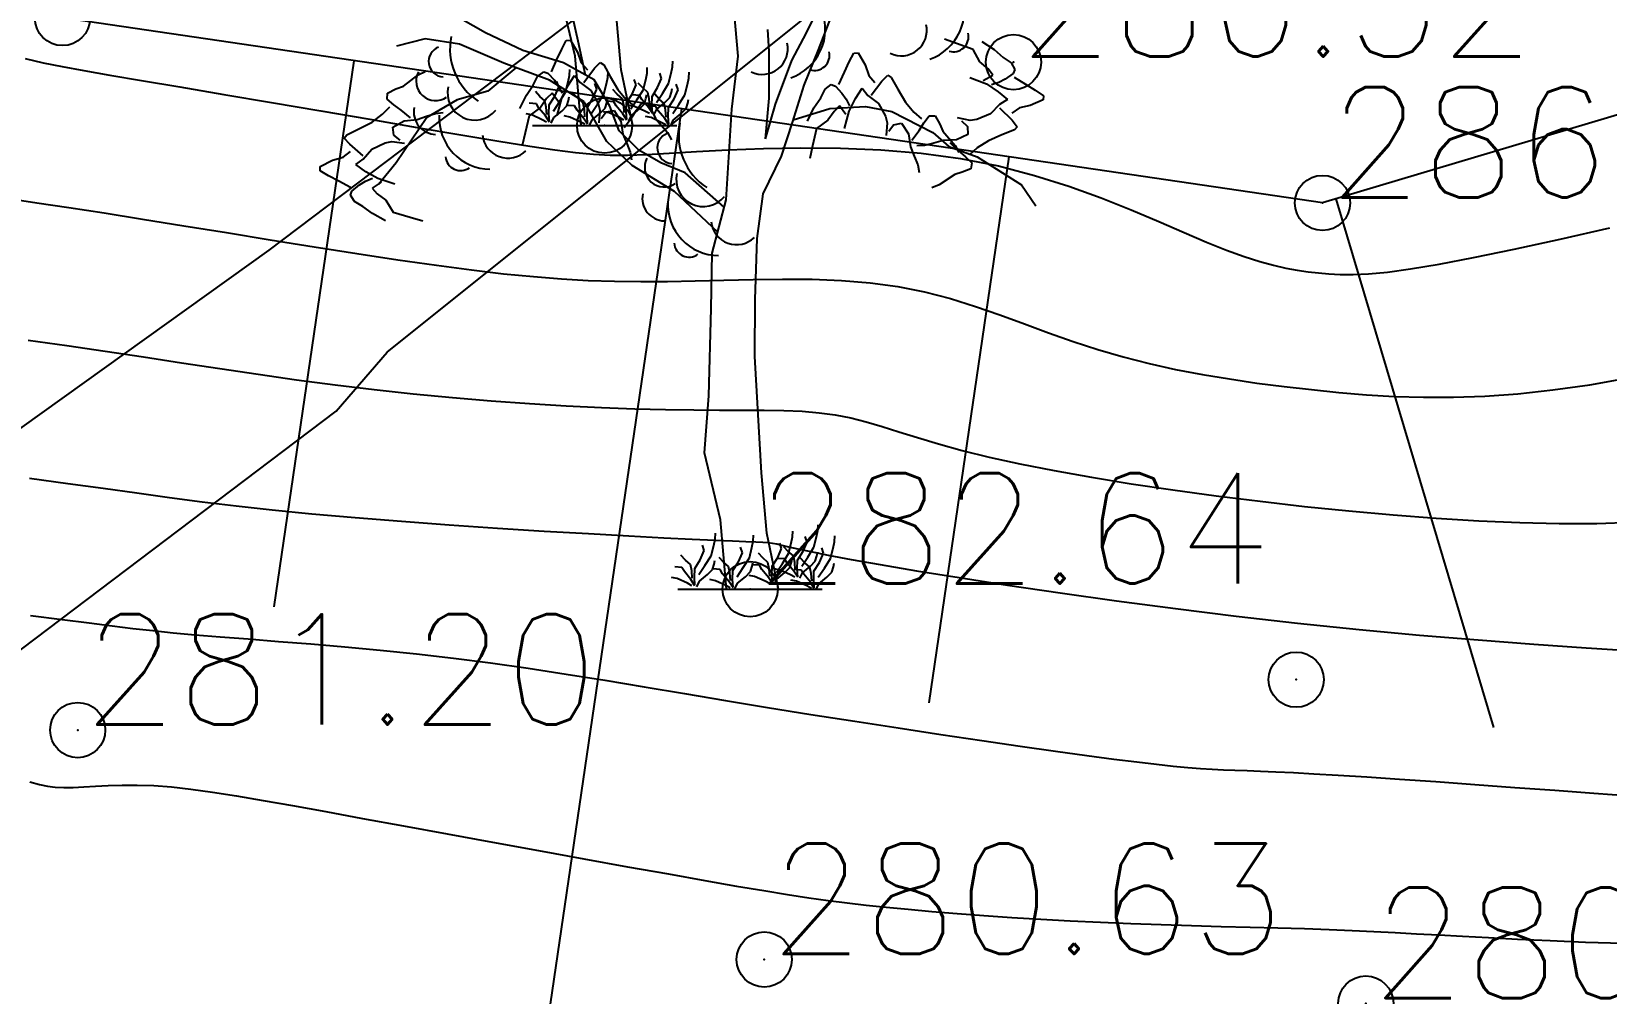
# Model space of a CAD drawing. Header units: millimetres. Extents: x 524954 to 526204, y 9523489 to 9524010.
# Drawn here: x 525939.81 to 525954.08, y 9523699.39 to 9523708.11 of the extents above; entities that cross this region are included whole.
import ezdxf

# ---------------------------------------------------------------- set-up
doc = ezdxf.new("R2010")
doc.units = ezdxf.units.MM
doc.header["$PDMODE"] = 32
doc.header["$PDSIZE"] = 0.5
doc.linetypes.add('ACAD_ISO12W100', pattern=[21, 12, -3, 0, -3, 0, -3])
for name, color, linetype in [('Arbre', 34, 'ACAD_ISO12W100'), ('CN_01_00', 3, 'Continuous'), ('CN_02_00', 4, 'Continuous'), ('CN_05_00', 6, 'Continuous'), ('Haut_Talus', 30, 'Continuous'), ('PLUME_5', 6, 'Continuous'), ('PLUME_6', 2, 'Continuous'), ('Talus', 2, 'Continuous'), ('TopoAlt', 3, 'Continuous'), ('TOPOJIS', 7, 'Continuous')]:
    doc.layers.add(name, color=color, linetype=linetype)
doc.styles.add('Simplex 1.0', font='Simplex.shx', dxfattribs={"width": 0.99, "height": 1})

# ---------------------------------------------------------------- blocks, each defined once
blk = doc.blocks.new('TCPOINT M')
at = {"color": 0}
blk.add_point((0, 0), dxfattribs=at)
at = {"layer": 'TopoAlt', "style": 'Simplex 1.0', "width": 0.99}
blk.add_attdef('ALT', (0.15, 0.15), '', height=1, dxfattribs=at)
blk = doc.blocks.new('v088')
at = {"linetype": 'Continuous'}
for p, q in [((-0.107, 4.829), (-0.165, 5.487)), ((-1.559, 4.967), (-1.635, 5.301)), ((0.51, 5.041), (0.671, 5.368)), ((-2.4, 5.043), (-2.621, 5.169)), ((0.619, 4.888), (0.731, 5.176)), ((-2.061, 4.882), (-2.4, 5.043)), ((0.172, 4.872), (0.161, 5.071)), ((0.379, 4.79), (0.51, 5.041)), ((-2.946, 4.988), (-3.206, 4.92)), ((-2.634, 4.938), (-2.946, 4.988)), ((-2.233, 4.766), (-2.634, 4.938)), ((-1.692, 4.771), (-2.061, 4.882)), ((-1.492, 4.659), (-1.559, 4.967)), ((0.174, 4.45), (0.172, 4.872)), ((0.489, 4.568), (0.619, 4.888)), ((-2.123, 4.725), (-2.377, 4.514)), ((-1.819, 4.613), (-2.233, 4.766)), ((-1.415, 4.615), (-1.692, 4.771)), ((-0.166, 4.349), (-0.107, 4.829)), ((0.231, 4.395), (0.379, 4.79)), ((-1.504, 4.415), (-1.819, 4.613)), ((-1.273, 4.376), (-1.415, 4.615)), ((-2.655, 4.434), (-2.931, 4.273)), ((-2.377, 4.514), (-2.655, 4.434)), ((0.138, 4.082), (0.174, 4.45)), ((0.384, 4.23), (0.489, 4.568)), ((-1.298, 4.058), (-1.504, 4.415)), ((-1.188, 4.154), (-1.273, 4.376)), ((-0.217, 3.527), (-0.166, 4.349)), ((0.138, 4.082), (0.231, 4.395)), ((0.391, 4.253), (0.724, 4.355)), ((0.724, 4.355), (1.047, 4.375)), ((1.047, 4.375), (1.284, 4.33)), ((1.284, 4.33), (1.655, 4.138)), ((-2.931, 4.273), (-3.209, 3.863)), ((-1.01, 3.977), (-1.188, 4.154)), ((0.285, 3.923), (0.384, 4.23)), ((-1.069, 3.839), (-1.298, 4.058)), ((1.655, 4.138), (1.8, 4.011)), ((1.8, 4.011), (2.057, 3.917)), ((-3.209, 3.863), (-3.367, 3.667)), ((-0.808, 3.863), (-1.01, 3.977)), ((-0.589, 3.774), (-0.808, 3.863)), ((0.118, 3.584), (0.285, 3.923)), ((2.057, 3.917), (2.461, 3.664)), ((-0.685, 3.605), (-1.069, 3.839)), ((-0.234, 3.461), (-0.589, 3.774)), ((-0.294, 3.234), (-0.685, 3.605)), ((0.064, 3.179), (0.118, 3.584)), ((2.461, 3.664), (2.589, 3.474)), ((-0.344, 3.046), (-0.217, 3.527)), ((0.045, 2.625), (0.064, 3.179)), ((-0.352, 2.542), (-0.344, 3.046)), ((0.043, 2.109), (0.045, 2.625)), ((-0.373, 1.752), (-0.352, 2.542)), ((0.102, 1.053), (0.043, 2.109)), ((-0.412, 1.235), (-0.373, 1.752)), ((-0.268, 0.628), (-0.412, 1.235)), ((0.151, 0.506), (0.102, 1.053)), ((-0.213, 0), (-0.268, 0.628)), ((0.256, 0), (0.151, 0.506)), ((-0.654, 0), (0.654, 0))]:
    blk.add_line(p, q, dxfattribs=at)
at = {"color": 3, "linetype": 'Continuous'}
for p, q in [((-1.751, 4.8), (-1.707, 4.895)), ((-1.707, 4.895), (-1.667, 4.973)), ((-1.667, 4.973), (-1.628, 4.976)), ((-1.628, 4.976), (-1.564, 4.867)), ((-1.564, 4.867), (-1.531, 4.771)), ((0.899, 4.779), (0.939, 4.857)), ((0.939, 4.857), (0.978, 4.861)), ((0.978, 4.861), (1.042, 4.751)), ((1.872, 4.946), (1.762, 4.985)), ((2.022, 4.89), (1.872, 4.946)), ((2.083, 4.778), (2.022, 4.89)), ((2.099, 4.964), (2.211, 4.89)), ((2.211, 4.89), (2.293, 4.818)), ((-1.801, 4.689), (-1.751, 4.8)), ((-1.531, 4.771), (-1.475, 4.707)), ((-1.508, 4.592), (-1.411, 4.72)), ((-1.411, 4.72), (-1.359, 4.773)), ((-1.359, 4.773), (-1.327, 4.751)), ((-1.327, 4.751), (-1.268, 4.645)), ((0.855, 4.685), (0.899, 4.779)), ((1.042, 4.751), (1.075, 4.656)), ((2.157, 4.714), (2.083, 4.778)), ((2.199, 4.658), (2.157, 4.714)), ((2.293, 4.818), (2.365, 4.769)), ((2.365, 4.769), (2.4, 4.71)), ((-3.143, 4.557), (-3.01, 4.66)), ((-3.01, 4.66), (-2.944, 4.692)), ((-1.966, 4.567), (-1.926, 4.645)), ((-1.926, 4.645), (-1.871, 4.687)), ((-1.871, 4.687), (-1.833, 4.675)), ((-1.833, 4.675), (-1.774, 4.612)), ((-1.774, 4.612), (-1.736, 4.556)), ((-1.651, 4.561), (-1.591, 4.654)), ((-1.591, 4.654), (-1.539, 4.59)), ((-1.539, 4.59), (-1.443, 4.518)), ((-1.268, 4.645), (-1.199, 4.529)), ((0.68, 4.53), (0.735, 4.572)), ((0.735, 4.572), (0.773, 4.559)), ((0.805, 4.573), (0.855, 4.685)), ((1.075, 4.656), (1.131, 4.592)), ((1.098, 4.476), (1.195, 4.604)), ((1.195, 4.604), (1.247, 4.657)), ((1.247, 4.657), (1.279, 4.636)), ((1.279, 4.636), (1.338, 4.53)), ((1.992, 4.638), (2.142, 4.578)), ((2.113, 4.611), (2.199, 4.658)), ((2.142, 4.578), (2.247, 4.507)), ((2.253, 4.592), (2.189, 4.569)), ((2.313, 4.623), (2.253, 4.592)), ((2.383, 4.674), (2.313, 4.623)), ((2.4, 4.71), (2.383, 4.674)), ((2.393, 4.64), (2.497, 4.577)), ((2.497, 4.577), (2.585, 4.521)), ((-3.291, 4.441), (-3.287, 4.496)), ((-3.23, 4.39), (-3.291, 4.441)), ((-3.287, 4.496), (-3.21, 4.533)), ((-3.21, 4.533), (-3.143, 4.557)), ((-2.086, 4.357), (-2.027, 4.477)), ((-2.027, 4.477), (-1.966, 4.567)), ((-1.845, 4.445), (-1.9, 4.365)), ((-1.795, 4.494), (-1.845, 4.445)), ((-1.737, 4.415), (-1.795, 4.494)), ((-1.749, 4.291), (-1.708, 4.448)), ((-1.736, 4.556), (-1.705, 4.495)), ((-1.708, 4.448), (-1.651, 4.561)), ((-1.443, 4.518), (-1.378, 4.401)), ((-1.199, 4.529), (-1.123, 4.438)), ((-1.123, 4.438), (-1.052, 4.377)), ((0.579, 4.362), (0.64, 4.452)), ((0.64, 4.452), (0.68, 4.53)), ((0.773, 4.559), (0.832, 4.496)), ((0.832, 4.496), (0.87, 4.441)), ((0.87, 4.441), (0.901, 4.38)), ((0.898, 4.333), (0.955, 4.445)), ((0.955, 4.445), (1.015, 4.539)), ((1.015, 4.539), (1.067, 4.474)), ((1.067, 4.474), (1.163, 4.402)), ((1.338, 4.53), (1.407, 4.414)), ((2.247, 4.507), (2.332, 4.436)), ((2.332, 4.436), (2.262, 4.393)), ((2.656, 4.433), (2.54, 4.383)), ((2.585, 4.521), (2.658, 4.472)), ((2.658, 4.472), (2.656, 4.433)), ((-3.427, 4.233), (-3.331, 4.304)), ((-3.331, 4.304), (-3.266, 4.37)), ((-3.162, 4.341), (-3.23, 4.39)), ((-3.079, 4.271), (-3.162, 4.341)), ((-3.019, 4.255), (-2.933, 4.286)), ((-2.933, 4.286), (-2.851, 4.312)), ((-2.851, 4.312), (-2.783, 4.321)), ((-2.003, 4.29), (-2.04, 4.134)), ((-1.9, 4.365), (-2.003, 4.29)), ((-1.378, 4.401), (-1.363, 4.341)), ((-1.363, 4.341), (-1.372, 4.226)), ((-1.349, 4.266), (-1.305, 4.325)), ((-1.305, 4.325), (-1.233, 4.338)), ((-1.233, 4.338), (-1.171, 4.241)), ((-1.075, 4.271), (-1.03, 4.342)), ((-1.03, 4.342), (-0.984, 4.405)), ((-0.984, 4.405), (-0.928, 4.404)), ((-0.928, 4.404), (-0.887, 4.33)), ((-0.887, 4.33), (-0.859, 4.265)), ((0.52, 4.241), (0.579, 4.362)), ((0.761, 4.33), (0.706, 4.249)), ((0.811, 4.379), (0.761, 4.33)), ((0.869, 4.3), (0.811, 4.379)), ((0.857, 4.176), (0.898, 4.333)), ((1.163, 4.402), (1.228, 4.286)), ((1.228, 4.286), (1.243, 4.226)), ((1.407, 4.414), (1.483, 4.322)), ((1.483, 4.322), (1.554, 4.261)), ((1.576, 4.226), (1.623, 4.29)), ((1.623, 4.29), (1.678, 4.289)), ((1.678, 4.289), (1.719, 4.214)), ((2.179, 4.306), (2.055, 4.256)), ((2.262, 4.393), (2.179, 4.306)), ((2.26, 4.362), (2.375, 4.249)), ((2.441, 4.361), (2.371, 4.315)), ((2.54, 4.383), (2.441, 4.361)), ((-3.656, 4.117), (-3.547, 4.171)), ((-3.547, 4.171), (-3.427, 4.233)), ((-3.239, 4.188), (-3.137, 4.244)), ((-3.229, 4.115), (-3.239, 4.188)), ((-3.137, 4.244), (-3.019, 4.255)), ((-1.171, 4.241), (-1.153, 4.123)), ((-1.141, 4.184), (-1.075, 4.271)), ((-0.859, 4.265), (-0.748, 4.137)), ((0.603, 4.175), (0.566, 4.019)), ((0.706, 4.249), (0.603, 4.175)), ((1.243, 4.226), (1.234, 4.11)), ((1.258, 4.15), (1.301, 4.209)), ((1.301, 4.209), (1.373, 4.223)), ((1.373, 4.223), (1.435, 4.125)), ((1.465, 4.068), (1.531, 4.155)), ((1.531, 4.155), (1.576, 4.226)), ((1.719, 4.214), (1.747, 4.149)), ((1.747, 4.149), (1.858, 4.021)), ((1.994, 4.248), (1.88, 4.272)), ((1.917, 4.244), (1.97, 4.193)), ((1.97, 4.193), (1.975, 4.12)), ((2.055, 4.256), (1.994, 4.248)), ((2.396, 4.162), (2.283, 4.116)), ((2.375, 4.249), (2.421, 4.191)), ((2.421, 4.191), (2.396, 4.162)), ((-3.679, 4.087), (-3.656, 4.117)), ((-3.629, 4.032), (-3.679, 4.087)), ((-3.507, 3.927), (-3.629, 4.032)), ((-3.43, 3.988), (-3.309, 4.046)), ((-3.309, 4.046), (-3.249, 4.058)), ((-3.249, 4.058), (-3.134, 4.042)), ((-3.172, 4.068), (-3.229, 4.115)), ((-2.04, 4.134), (-2.065, 4.02)), ((-1.153, 4.123), (-1.118, 4.039)), ((-1.118, 4.039), (-1.087, 3.959)), ((-0.748, 4.137), (-0.713, 4.073)), ((0.566, 4.019), (0.541, 3.904)), ((1.435, 4.125), (1.453, 4.007)), ((1.453, 4.007), (1.488, 3.924)), ((1.58, 4.022), (1.511, 4.017)), ((1.664, 4.043), (1.58, 4.022)), ((1.751, 4.067), (1.664, 4.043)), ((1.87, 4.071), (1.751, 4.067)), ((1.81, 4.048), (1.888, 3.972)), ((1.858, 4.021), (1.893, 3.958)), ((1.975, 4.12), (1.87, 4.071)), ((2.059, 3.998), (1.99, 3.936)), ((2.16, 4.062), (2.059, 3.998)), ((2.283, 4.116), (2.16, 4.062)), ((-3.898, 3.83), (-3.785, 3.887)), ((-3.785, 3.887), (-3.688, 3.915)), ((-3.688, 3.915), (-3.621, 3.967)), ((-3.574, 3.849), (-3.507, 3.896)), ((-3.507, 3.896), (-3.43, 3.988)), ((-1.087, 3.959), (-1.074, 3.891)), ((1.488, 3.924), (1.519, 3.844)), ((1.888, 3.972), (1.953, 3.918)), ((1.953, 3.918), (2.01, 3.864)), ((2.01, 3.864), (2.002, 3.81)), ((-3.897, 3.791), (-3.898, 3.83)), ((-3.821, 3.747), (-3.897, 3.791)), ((-3.729, 3.697), (-3.821, 3.747)), ((-3.484, 3.783), (-3.574, 3.849)), ((-3.485, 3.698), (-3.422, 3.725)), ((-3.375, 3.72), (-3.484, 3.783)), ((-3.221, 3.67), (-3.375, 3.72)), ((1.519, 3.844), (1.532, 3.776)), ((1.855, 3.758), (1.714, 3.664)), ((1.923, 3.778), (1.855, 3.758)), ((2.002, 3.81), (1.923, 3.778)), ((-3.621, 3.641), (-3.729, 3.697)), ((-3.623, 3.571), (-3.609, 3.608)), ((-3.585, 3.514), (-3.623, 3.571)), ((-3.609, 3.608), (-3.542, 3.663)), ((-3.542, 3.663), (-3.485, 3.698)), ((-3.344, 3.689), (-3.426, 3.635)), ((-3.426, 3.635), (-3.38, 3.583)), ((-3.38, 3.583), (-3.303, 3.524)), ((1.714, 3.664), (1.647, 3.637)), ((-3.509, 3.469), (-3.585, 3.514)), ((-3.423, 3.403), (-3.509, 3.469)), ((-3.303, 3.524), (-3.234, 3.416)), ((-3.306, 3.337), (-3.423, 3.403)), ((-3.234, 3.416), (-3.081, 3.37)), ((-3.081, 3.37), (-2.968, 3.339)), ((0.615, 0.531), (0.618, 0.584)), ((-0.329, 0.397), (-0.317, 0.454)), ((-0.317, 0.454), (-0.315, 0.507)), ((0.017, 0.377), (0.029, 0.435)), ((0.029, 0.435), (0.031, 0.488)), ((0.373, 0.416), (0.385, 0.474)), ((0.385, 0.474), (0.387, 0.526)), ((0.517, 0.426), (0.5, 0.476)), ((0.579, 0.38), (0.603, 0.474)), ((0.603, 0.474), (0.615, 0.531)), ((0.752, 0.373), (0.765, 0.43)), ((0.765, 0.43), (0.767, 0.483)), ((-0.587, 0.264), (-0.627, 0.308)), ((-0.452, 0.267), (-0.416, 0.349)), ((-0.416, 0.349), (-0.433, 0.399)), ((-0.409, 0.214), (-0.353, 0.303)), ((-0.353, 0.303), (-0.329, 0.397)), ((-0.24, 0.245), (-0.281, 0.288)), ((-0.106, 0.248), (-0.07, 0.329)), ((-0.07, 0.329), (-0.087, 0.38)), ((-0.007, 0.284), (0.017, 0.377)), ((0.115, 0.284), (0.075, 0.327)), ((0.2, 0.207), (0.25, 0.286)), ((0.25, 0.286), (0.286, 0.368)), ((0.286, 0.368), (0.269, 0.418)), ((0.293, 0.233), (0.349, 0.322)), ((0.346, 0.341), (0.305, 0.385)), ((0.392, 0.301), (0.346, 0.341)), ((0.349, 0.322), (0.373, 0.416)), ((0.404, 0.243), (0.392, 0.301)), ((0.43, 0.264), (0.481, 0.344)), ((0.469, 0.209), (0.524, 0.291)), ((0.481, 0.344), (0.517, 0.426)), ((0.524, 0.291), (0.579, 0.38)), ((0.591, 0.255), (0.606, 0.303)), ((0.606, 0.303), (0.613, 0.337)), ((0.63, 0.243), (0.666, 0.325)), ((0.666, 0.325), (0.649, 0.375)), ((0.728, 0.279), (0.752, 0.373)), ((-0.618, 0.197), (-0.683, 0.202)), ((-0.596, 0.159), (-0.618, 0.197)), ((-0.536, 0.087), (-0.596, 0.159)), ((-0.541, 0.224), (-0.587, 0.264)), ((-0.529, 0.166), (-0.541, 0.224)), ((-0.524, 0.099), (-0.529, 0.166)), ((-0.505, 0.106), (-0.502, 0.188)), ((-0.502, 0.188), (-0.452, 0.267)), ((-0.464, 0.132), (-0.409, 0.214)), ((-0.387, 0.132), (-0.341, 0.178)), ((-0.341, 0.178), (-0.327, 0.226)), ((-0.272, 0.178), (-0.337, 0.183)), ((-0.327, 0.226), (-0.32, 0.26)), ((-0.25, 0.139), (-0.272, 0.178)), ((-0.195, 0.204), (-0.24, 0.245)), ((-0.183, 0.147), (-0.195, 0.204)), ((-0.178, 0.079), (-0.183, 0.147)), ((-0.159, 0.087), (-0.156, 0.168)), ((-0.156, 0.168), (-0.106, 0.248)), ((-0.118, 0.113), (-0.063, 0.195)), ((-0.063, 0.195), (-0.007, 0.284)), ((-0.041, 0.113), (0.005, 0.159)), ((0.005, 0.159), (0.019, 0.207)), ((0.019, 0.207), (0.026, 0.24)), ((0.084, 0.216), (0.019, 0.221)), ((0.106, 0.178), (0.084, 0.216)), ((0.166, 0.106), (0.106, 0.178)), ((0.161, 0.243), (0.115, 0.284)), ((0.173, 0.185), (0.161, 0.243)), ((0.178, 0.118), (0.173, 0.185)), ((0.197, 0.125), (0.2, 0.207)), ((0.272, 0.173), (0.221, 0.183)), ((0.238, 0.151), (0.293, 0.233)), ((0.243, 0.091), (0.315, 0.151)), ((0.315, 0.274), (0.25, 0.279)), ((0.365, 0.13), (0.272, 0.173)), ((0.337, 0.236), (0.315, 0.274)), ((0.315, 0.151), (0.361, 0.197)), ((0.397, 0.163), (0.337, 0.236)), ((0.361, 0.197), (0.375, 0.245)), ((0.375, 0.245), (0.382, 0.279)), ((0.433, 0.108), (0.397, 0.163)), ((0.464, 0.173), (0.399, 0.178)), ((0.409, 0.175), (0.404, 0.243)), ((0.428, 0.183), (0.43, 0.264)), ((0.433, 0.113), (0.428, 0.183)), ((0.45, 0.099), (0.474, 0.149)), ((0.495, 0.24), (0.454, 0.284)), ((0.486, 0.135), (0.464, 0.173)), ((0.474, 0.149), (0.546, 0.209)), ((0.541, 0.2), (0.495, 0.24)), ((0.553, 0.142), (0.541, 0.2)), ((0.546, 0.209), (0.591, 0.255)), ((0.577, 0.082), (0.579, 0.163)), ((0.579, 0.163), (0.63, 0.243)), ((0.618, 0.108), (0.673, 0.19)), ((0.673, 0.19), (0.728, 0.279)), ((0.695, 0.108), (0.74, 0.154)), ((0.74, 0.154), (0.755, 0.202)), ((0.755, 0.202), (0.762, 0.236)), ((-0.661, 0.096), (-0.712, 0.106)), ((-0.567, 0.053), (-0.661, 0.096)), ((-0.527, 0.031), (-0.567, 0.053)), ((-0.5, 0.031), (-0.536, 0.087)), ((-0.5, 0.036), (-0.505, 0.106)), ((-0.483, 0.022), (-0.459, 0.072)), ((-0.459, 0.072), (-0.387, 0.132)), ((-0.315, 0.077), (-0.365, 0.087)), ((-0.221, 0.034), (-0.315, 0.077)), ((-0.19, 0.067), (-0.25, 0.139)), ((-0.18, 0.012), (-0.221, 0.034)), ((-0.154, 0.012), (-0.19, 0.067)), ((-0.154, 0.017), (-0.159, 0.087)), ((-0.137, 0.002), (-0.113, 0.053)), ((-0.113, 0.053), (-0.041, 0.113)), ((0.041, 0.115), (-0.01, 0.125)), ((0.135, 0.072), (0.041, 0.115)), ((0.175, 0.05), (0.135, 0.072)), ((0.202, 0.05), (0.166, 0.106)), ((0.202, 0.055), (0.197, 0.125)), ((0.219, 0.041), (0.243, 0.091)), ((0.406, 0.108), (0.365, 0.13)), ((0.421, 0.072), (0.37, 0.082)), ((0.514, 0.029), (0.421, 0.072)), ((0.546, 0.063), (0.486, 0.135)), ((0.555, 0.007), (0.514, 0.029)), ((0.582, 0.007), (0.546, 0.063)), ((0.558, 0.075), (0.553, 0.142)), ((0.582, 0.012), (0.577, 0.082)), ((0.599, -0.002), (0.623, 0.048)), ((0.623, 0.048), (0.695, 0.108))]:
    blk.add_line(p, q, dxfattribs=at)
for centre, major_axis, start_param, end_param in [((1.475, 5.243), (0.33, 0.33), 4.265936, 5.872819), ((0.215, 5.075), (-0.33, 0.33), 2.69514, 4.302022), ((-2.155, 4.896), (-0.4, 0.4), 0.587708, 1.773422), ((1.37, 5.065), (-0.164, 0.164), 1.908121, 4.146545), ((1.844, 5.006), (-0.0964, 0.0964), 2.051824, 4.174223), ((-2.774, 4.781), (-0.099, 0.099), -0.421529, 2.292047), ((0.11, 4.897), (-0.164, 0.164), 1.908121, 4.146545), ((0.584, 4.837), (0.0964, 0.0964), 3.62262, 5.745019), ((-2.851, 4.605), (-0.125, 0.125), 0.293965, 2.957824), ((-2.497, 4.497), (0.174, 0.174), 2.133893, 4.816631), ((-2.844, 4.326), (-0.145, 0.145), 0.590553, 2.325666), ((-2.352, 4.272), (0.33, 0.33), 2.307735, 3.914618), ((-0.082, 4.112), (0.4, 0.4), 2.158504, 3.344219), ((-2.195, 4.138), (0.164, 0.164), 2.463212, 4.701636), ((-0.702, 3.998), (0.099, 0.099), 1.149268, 3.862844), ((-2.625, 3.929), (0.0964, 0.0964), 2.435534, 4.557933), ((-0.779, 3.821), (0.125, 0.125), 1.864761, 4.52862), ((-0.424, 3.713), (0.174, 0.174), 2.133893, 4.816631), ((-0.772, 3.542), (-0.145, 0.145), 0.590553, 2.325666), ((-0.28, 3.489), (0.33, 0.33), 2.307735, 3.914618), ((-0.123, 3.354), (0.164, 0.164), 2.463212, 4.701636), ((-0.553, 3.145), (0.0964, 0.0964), 2.435534, 4.557933)]:
    blk.add_ellipse(centre, major_axis=major_axis, ratio=1, start_param=start_param, end_param=end_param, dxfattribs=at)

msp = doc.modelspace()

# ---------------------------------------------------------------- linework, layer by layer
at = {"layer": 'CN_01_00', "flags": 128}
for points, elevation in [([(525939.788, 9523704.063), (525940.136, 9523704.017), (525940.456, 9523703.972), (525940.76, 9523703.93), (525941.055, 9523703.889), (525941.351, 9523703.85), (525941.659, 9523703.813), (525941.987, 9523703.777), (525942.345, 9523703.741), (525942.738, 9523703.707), (525943.158, 9523703.673), (525943.592, 9523703.641), (525944.028, 9523703.612), (525944.453, 9523703.585), (525944.854, 9523703.561), (525945.219, 9523703.54), (525945.536, 9523703.523), (525945.795, 9523703.511), (525946.001, 9523703.502), (525946.16, 9523703.496), (525946.28, 9523703.491), (525946.37, 9523703.488), (525946.435, 9523703.485), (525946.484, 9523703.481), (525946.523, 9523703.476), (525946.562, 9523703.468), (525946.607, 9523703.458), (525946.667, 9523703.443), (525946.752, 9523703.423), (525946.869, 9523703.398), (525947.027, 9523703.366), (525947.234, 9523703.328), (525947.499, 9523703.281), (525947.828, 9523703.225), (525948.215, 9523703.163), (525948.652, 9523703.095), (525949.129, 9523703.025), (525949.64, 9523702.953), (525950.174, 9523702.882), (525950.725, 9523702.814), (525951.282, 9523702.75), (525951.839, 9523702.693), (525952.387, 9523702.642), (525952.917, 9523702.598), (525953.423, 9523702.559), (525953.896, 9523702.527), (525954.327, 9523702.5)], 283), ([(525939.789, 9523701.312), (525939.877, 9523701.289), (525939.95, 9523701.273), (525940.021, 9523701.263), (525940.098, 9523701.26), (525940.184, 9523701.261), (525940.279, 9523701.266), (525940.385, 9523701.273), (525940.5, 9523701.279), (525940.627, 9523701.283), (525940.764, 9523701.283), (525940.913, 9523701.278), (525941.075, 9523701.266), (525941.251, 9523701.246), (525941.446, 9523701.219), (525941.663, 9523701.185), (525941.904, 9523701.144), (525942.172, 9523701.097), (525942.472, 9523701.042), (525942.807, 9523700.98), (525943.176, 9523700.913), (525943.572, 9523700.84), (525943.984, 9523700.765), (525944.401, 9523700.689), (525944.813, 9523700.614), (525945.209, 9523700.543), (525945.578, 9523700.477), (525945.91, 9523700.418), (525946.197, 9523700.368), (525946.444, 9523700.326), (525946.659, 9523700.291), (525946.851, 9523700.262), (525947.028, 9523700.237), (525947.199, 9523700.215), (525947.371, 9523700.195), (525947.553, 9523700.177), (525947.752, 9523700.158), (525947.967, 9523700.138), (525948.197, 9523700.12), (525948.439, 9523700.101), (525948.692, 9523700.084), (525948.953, 9523700.067), (525949.221, 9523700.052), (525949.494, 9523700.039), (525949.77, 9523700.028), (525950.046, 9523700.018), (525950.32, 9523700.01), (525950.589, 9523700.002), (525950.851, 9523699.995), (525951.103, 9523699.989), (525951.343, 9523699.982), (525951.567, 9523699.974), (525951.775, 9523699.966), (525951.973, 9523699.957), (525952.165, 9523699.947), (525952.359, 9523699.936), (525952.561, 9523699.925), (525952.776, 9523699.913), (525953.013, 9523699.9), (525953.276, 9523699.887), (525953.57, 9523699.873), (525953.891, 9523699.86), (525954.234, 9523699.849)], 281)]:
    msp.add_lwpolyline(points, dxfattribs=dict(at, elevation=elevation))
at = {"layer": 'CN_02_00', "flags": 128}
for points, elevation in [([(525939.749, 9523707.866), (525939.91, 9523707.828), (525940.083, 9523707.793), (525940.279, 9523707.757), (525940.515, 9523707.717), (525940.802, 9523707.669), (525941.151, 9523707.61), (525941.549, 9523707.542), (525941.98, 9523707.469), (525942.427, 9523707.392), (525942.873, 9523707.316), (525943.302, 9523707.243), (525943.697, 9523707.176), (525944.04, 9523707.119), (525944.321, 9523707.073), (525944.548, 9523707.039), (525944.736, 9523707.014), (525944.899, 9523706.999), (525945.051, 9523706.992), (525945.207, 9523706.992), (525945.38, 9523706.998), (525945.586, 9523707.009), (525945.834, 9523707.023), (525946.121, 9523707.038), (525946.439, 9523707.05), (525946.78, 9523707.057), (525947.137, 9523707.055), (525947.503, 9523707.04), (525947.868, 9523707.01), (525948.226, 9523706.962), (525948.57, 9523706.893), (525948.898, 9523706.807), (525949.209, 9523706.709), (525949.501, 9523706.604), (525949.773, 9523706.496), (525950.024, 9523706.39), (525950.252, 9523706.29), (525950.457, 9523706.203), (525950.638, 9523706.131), (525950.797, 9523706.073), (525950.938, 9523706.028), (525951.063, 9523705.993), (525951.176, 9523705.968), (525951.279, 9523705.949), (525951.376, 9523705.935), (525951.47, 9523705.924), (525951.564, 9523705.915), (525951.666, 9523705.909), (525951.784, 9523705.908), (525951.924, 9523705.915), (525952.096, 9523705.932), (525952.306, 9523705.961), (525952.564, 9523706.004), (525952.875, 9523706.063), (525953.245, 9523706.14), (525953.663, 9523706.231), (525954.113, 9523706.333)], 286), ([(525939.776, 9523705.314), (525940.126, 9523705.265), (525940.474, 9523705.214), (525940.821, 9523705.162), (525941.166, 9523705.109), (525941.512, 9523705.057), (525941.859, 9523705.006), (525942.207, 9523704.956), (525942.557, 9523704.91), (525942.91, 9523704.867), (525943.266, 9523704.829), (525943.621, 9523704.795), (525943.973, 9523704.766), (525944.318, 9523704.741), (525944.652, 9523704.72), (525944.971, 9523704.704), (525945.273, 9523704.693), (525945.553, 9523704.685), (525945.808, 9523704.682), (525946.041, 9523704.681), (525946.253, 9523704.681), (525946.447, 9523704.68), (525946.626, 9523704.677), (525946.791, 9523704.67), (525946.945, 9523704.657), (525947.091, 9523704.638), (525947.231, 9523704.61), (525947.371, 9523704.574), (525947.515, 9523704.532), (525947.668, 9523704.483), (525947.837, 9523704.431), (525948.026, 9523704.374), (525948.24, 9523704.315), (525948.485, 9523704.255), (525948.765, 9523704.194), (525949.076, 9523704.133), (525949.414, 9523704.073), (525949.774, 9523704.014), (525950.152, 9523703.958), (525950.543, 9523703.904), (525950.942, 9523703.854), (525951.345, 9523703.808), (525951.747, 9523703.767), (525952.147, 9523703.731), (525952.539, 9523703.701), (525952.923, 9523703.678), (525953.296, 9523703.662), (525953.654, 9523703.654), (525953.995, 9523703.654), (525954.316, 9523703.664)], 284), ([(525939.796, 9523702.819), (525940.084, 9523702.783), (525940.327, 9523702.752), (525940.536, 9523702.725), (525940.724, 9523702.703), (525940.904, 9523702.682), (525941.089, 9523702.663), (525941.289, 9523702.645), (525941.516, 9523702.626), (525941.768, 9523702.607), (525942.043, 9523702.585), (525942.336, 9523702.562), (525942.645, 9523702.536), (525942.966, 9523702.506), (525943.295, 9523702.472), (525943.63, 9523702.433), (525943.967, 9523702.389), (525944.308, 9523702.341), (525944.652, 9523702.288), (525945.002, 9523702.232), (525945.359, 9523702.173), (525945.723, 9523702.112), (525946.095, 9523702.05), (525946.478, 9523701.987), (525946.87, 9523701.923), (525947.267, 9523701.861), (525947.662, 9523701.8), (525948.048, 9523701.741), (525948.418, 9523701.686), (525948.767, 9523701.635), (525949.087, 9523701.59), (525949.372, 9523701.55), (525949.617, 9523701.518), (525949.825, 9523701.492), (525950.003, 9523701.471), (525950.154, 9523701.455), (525950.286, 9523701.443), (525950.402, 9523701.434), (525950.508, 9523701.427), (525950.611, 9523701.422), (525950.714, 9523701.418), (525950.824, 9523701.414), (525950.945, 9523701.409), (525951.083, 9523701.403), (525951.243, 9523701.396), (525951.43, 9523701.386), (525951.65, 9523701.373), (525951.908, 9523701.357), (525952.206, 9523701.337), (525952.536, 9523701.314), (525952.888, 9523701.288), (525953.251, 9523701.262), (525953.614, 9523701.235), (525953.966, 9523701.209), (525954.298, 9523701.185)], 282)]:
    msp.add_lwpolyline(points, dxfattribs=dict(at, elevation=elevation))
at = {"layer": 'CN_05_00', "elevation": 285, "flags": 128}
msp.add_lwpolyline([(525939.581, 9523706.601), (525939.853, 9523706.559), (525940.145, 9523706.516), (525940.464, 9523706.467), (525940.812, 9523706.412), (525941.185, 9523706.352), (525941.573, 9523706.289), (525941.97, 9523706.225), (525942.366, 9523706.161), (525942.754, 9523706.1), (525943.127, 9523706.043), (525943.475, 9523705.993), (525943.793, 9523705.951), (525944.085, 9523705.917), (525944.355, 9523705.89), (525944.608, 9523705.87), (525944.851, 9523705.856), (525945.089, 9523705.848), (525945.327, 9523705.845), (525945.569, 9523705.847), (525945.821, 9523705.852), (525946.081, 9523705.859), (525946.346, 9523705.865), (525946.614, 9523705.868), (525946.881, 9523705.866), (525947.147, 9523705.855), (525947.406, 9523705.834), (525947.658, 9523705.8), (525947.901, 9523705.751), (525948.134, 9523705.691), (525948.362, 9523705.62), (525948.584, 9523705.544), (525948.805, 9523705.463), (525949.025, 9523705.382), (525949.246, 9523705.303), (525949.471, 9523705.229), (525949.702, 9523705.162), (525949.937, 9523705.103), (525950.176, 9523705.05), (525950.419, 9523705.004), (525950.664, 9523704.963), (525950.911, 9523704.926), (525951.159, 9523704.894), (525951.407, 9523704.866), (525951.656, 9523704.841), (525951.906, 9523704.82), (525952.161, 9523704.805), (525952.424, 9523704.797), (525952.696, 9523704.797), (525952.98, 9523704.808), (525953.279, 9523704.829), (525953.595, 9523704.863), (525953.931, 9523704.911), (525954.282, 9523704.972)], dxfattribs=at)
at = {"layer": 'Haut_Talus', "flags": 128}
msp.add_lwpolyline([(525967.078, 9523715.393), (525957.192, 9523708.253), (525951.507, 9523706.558), (525940.086, 9523708.234), (525936.511, 9523709.489), (525930.217, 9523713.237), (525920.65, 9523712.519), (525913.717, 9523714.747), (525902.983, 9523716.877), (525892.035, 9523719.553), (525886.205, 9523722.816), (525884.458, 9523724.15), (525882.759, 9523726.185), (525872.154, 9523732.071)], dxfattribs=at)
at = {"layer": 'PLUME_5'}
msp.add_lwpolyline([(525890.786, 9523672.315), (525891.248, 9523672.85), (525899.434, 9523677.458), (525908.047, 9523683.1), (525916.695, 9523688.244), (525917.157, 9523688.779), (525925.307, 9523693.885), (525933.384, 9523699.99), (525941.96, 9523706.13), (525941.96, 9523706.13), (525950.037, 9523712.234), (525957.579, 9523718.801)], dxfattribs=at)
at = {"layer": 'PLUME_6'}
msp.add_lwpolyline([(525891.856, 9523671.391), (525900.505, 9523676.534), (525909.153, 9523681.677), (525917.765, 9523687.319), (525917.765, 9523687.319), (525925.879, 9523692.925), (525934.491, 9523698.566), (525942.568, 9523704.671), (525943.03, 9523705.206), (525950.609, 9523711.274), (525958.686, 9523717.378)], dxfattribs=at)
at = {"layer": 'Talus'}
for p, q in [((525942.728, 9523707.846), (525942.002, 9523702.899)), ((525945.696, 9523707.411), (525943.519, 9523692.57)), ((525948.665, 9523706.975), (525947.939, 9523702.028)), ((525951.629, 9523706.595), (525953.057, 9523701.803))]:
    msp.add_line(p, q, dxfattribs=at)

# ---------------------------------------------------------------- block references
at = {"layer": 'Arbre'}
for p in [(525945, 9523707.259), (525946.319, 9523703.058)]:
    msp.add_blockref('v088', p, dxfattribs=at)
at = {"layer": 'TOPOJIS'}
ref = msp.add_blockref('TCPOINT M', (525940.086, 9523708.234, 286.35), dxfattribs=at)
ref.add_attrib('ALT', '286.35', (525940.136, 9523708.284, 286.35), dxfattribs={"layer": 'TopoAlt', "height": 1, "style": 'Simplex 1.0', "width": 0.99})
ref = msp.add_blockref('TCPOINT M', (525948.706, 9523707.834, 286.52), dxfattribs=at)
ref.add_attrib('ALT', '286.52', (525948.756, 9523707.884, 286.52), dxfattribs={"layer": 'TopoAlt', "height": 1, "style": 'Simplex 1.0', "width": 0.99})
ref = msp.add_blockref('TCPOINT M', (525951.507, 9523706.558, 286.6), dxfattribs=at)
ref.add_attrib('ALT', '286.60', (525951.557, 9523706.608, 286.6), dxfattribs={"layer": 'TopoAlt', "height": 1, "style": 'Simplex 1.0', "width": 0.99})
for p in [(525945, 9523707.259, 286.25), (525951.269, 9523702.238, 282.59)]:
    msp.add_blockref('TCPOINT M', p, dxfattribs=at)
ref = msp.add_blockref('TCPOINT M', (525946.319, 9523703.058, 282.64), dxfattribs=at)
ref.add_attrib('ALT', '282.64', (525946.369, 9523703.108, 282.64), dxfattribs={"layer": 'TopoAlt', "height": 1, "style": 'Simplex 1.0', "width": 0.99})
ref = msp.add_blockref('TCPOINT M', (525940.224, 9523701.781, 281.2), dxfattribs=at)
ref.add_attrib('ALT', '281.20', (525940.274, 9523701.831, 281.2), dxfattribs={"layer": 'TopoAlt', "height": 1, "style": 'Simplex 1.0', "width": 0.99})
ref = msp.add_blockref('TCPOINT M', (525946.447, 9523699.702, 280.63), dxfattribs=at)
ref.add_attrib('ALT', '280.63', (525946.497, 9523699.752, 280.63), dxfattribs={"layer": 'TopoAlt', "height": 1, "style": 'Simplex 1.0', "width": 0.99})
ref = msp.add_blockref('TCPOINT M', (525951.9, 9523699.303, 280.52), dxfattribs=at)
ref.add_attrib('ALT', '280.52', (525951.95, 9523699.353, 280.52), dxfattribs={"layer": 'TopoAlt', "height": 1, "style": 'Simplex 1.0', "width": 0.99})

doc.saveas('drawing.dxf')
